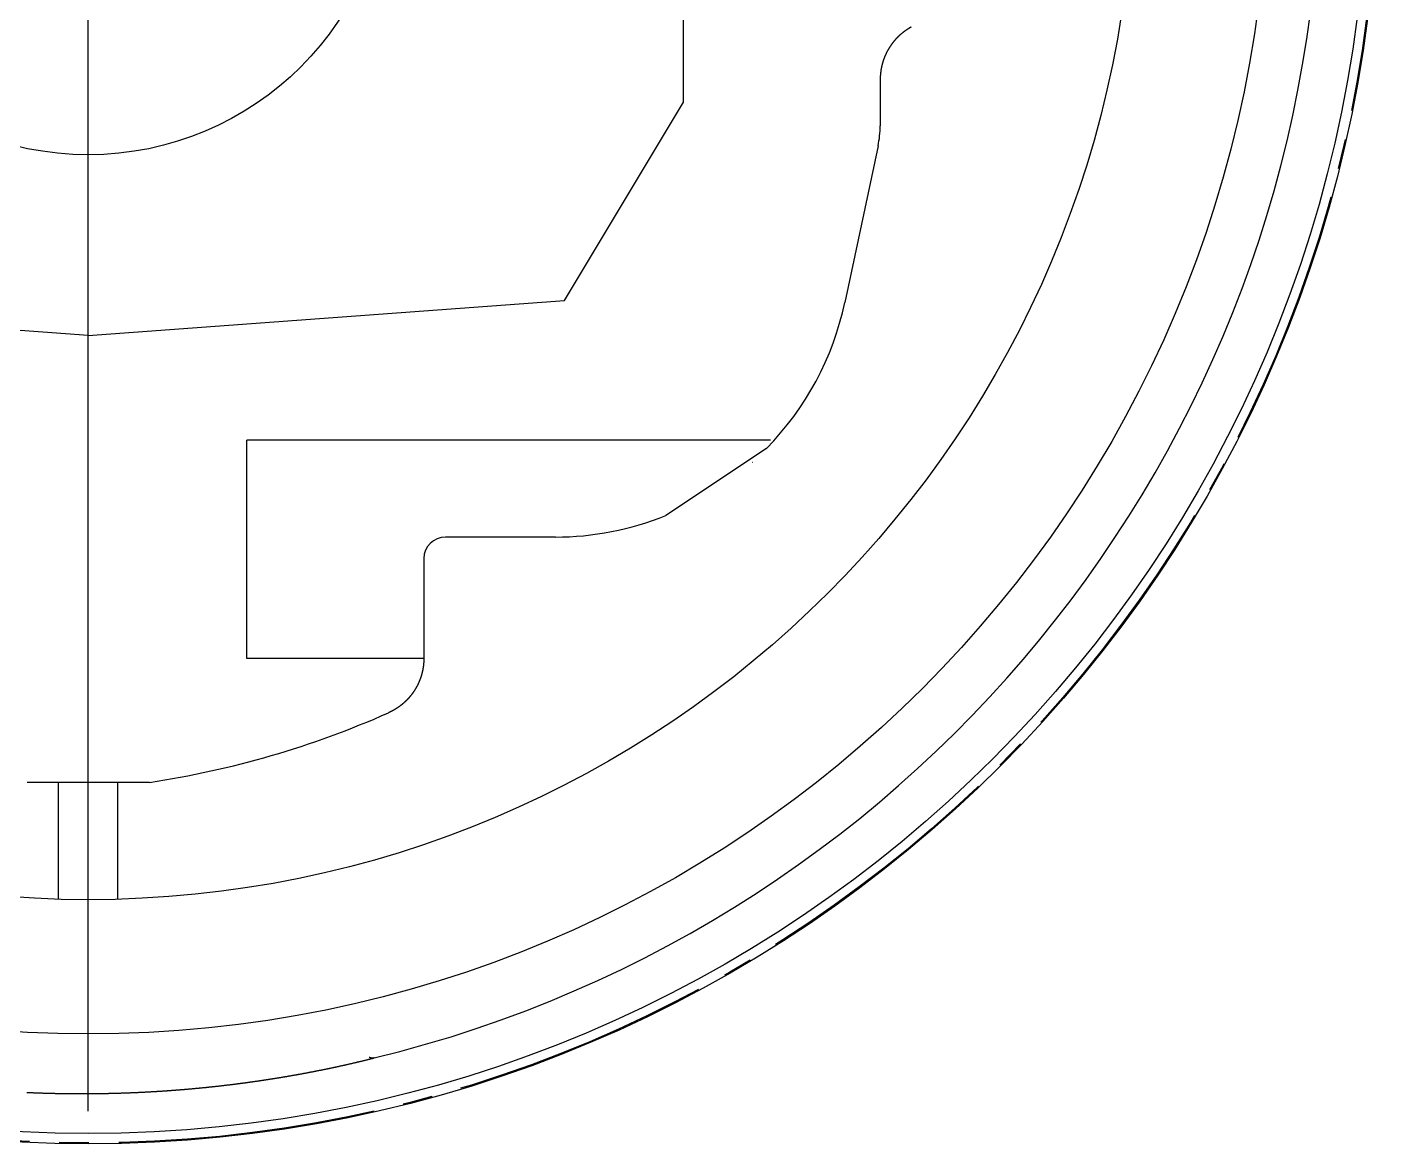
# Model space of a CAD drawing. Extents: x -24 to 358, y 41 to 259.
# Drawn here: x 81.8 to 149.9, y 129.4 to 185.7 of the extents above; entities that cross this region are included whole.
import ezdxf

# ---------------------------------------------------------------- set-up
doc = ezdxf.new("R2010")
doc.units = 0
doc.linetypes.add('CENTER', pattern=[17.5, 13, -1.5, 1.5, -1.5])
doc.layers.get('0').update_dxf_attribs({"linetype": 'CONTINUOUS'})
doc.layers.add('CENTER', color=1, linetype='CENTER')

msp = doc.modelspace()

# ---------------------------------------------------------------- linework, layer by layer
at = {"color": 7, "linetype": 'CONTINUOUS'}
for p, q in [((84.906, 170.193), (84.906, 218.693)), ((114.906, 181.943), (114.906, 206.943)), ((124.819, 183.096), (124.819, 180.759)), ((108.906, 171.943), (114.906, 181.943)), ((84.906, 131.093), (84.906, 179.443)), ((124.712, 179.737), (123.034, 171.843)), ((84.906, 170.193), (60.906, 171.943)), ((84.906, 170.193), (108.906, 171.943)), ((119.289, 164.919), (92.906, 164.919)), ((92.906, 153.914), (92.906, 164.914)), ((119.087, 164.494), (114.021, 161.111)), ((118.379, 163.787), (118.373, 163.781)), ((108.447, 160.03), (102.907, 160.03)), ((101.82, 158.943), (101.82, 153.914)), ((101.819, 153.914), (92.906, 153.914)), ((87.992, 147.666), (81.821, 147.666)), ((83.406, 141.777), (83.406, 147.666)), ((86.406, 141.777), (86.406, 147.666))]:
    msp.add_line(p, q, dxfattribs=at)
at = {"color": 7}
for points in [[(126.388, 185.732, 0), (126.38, 185.728, 0), (126.373, 185.724, 0), (126.366, 185.72, 0), (126.358, 185.716, 0), (126.351, 185.712, 0), (126.344, 185.708, 0), (126.336, 185.704, 0), (126.329, 185.699, 0), (126.322, 185.695, 0), (126.314, 185.691, 0), (126.307, 185.687, 0), (126.3, 185.683, 0), (126.293, 185.678, 0), (126.286, 185.674, 0), (126.278, 185.67, 0), (126.271, 185.665, 0), (126.264, 185.661, 0), (126.257, 185.657, 0), (126.25, 185.652, 0), (126.242, 185.648, 0), (126.235, 185.643, 0), (126.228, 185.639, 0), (126.221, 185.635, 0), (126.214, 185.63, 0), (126.207, 185.626, 0), (126.2, 185.621, 0), (126.193, 185.616, 0), (126.186, 185.612, 0), (126.179, 185.607, 0), (126.172, 185.603, 0), (126.164, 185.598, 0), (126.157, 185.593, 0), (126.15, 185.589, 0), (126.144, 185.584, 0), (126.137, 185.579, 0), (126.13, 185.575, 0), (126.123, 185.57, 0), (126.116, 185.565, 0), (126.109, 185.56, 0), (126.102, 185.556, 0), (126.095, 185.551, 0), (126.088, 185.546, 0), (126.081, 185.541, 0), (126.074, 185.536, 0), (126.068, 185.531, 0), (126.061, 185.526, 0), (126.054, 185.521, 0), (126.047, 185.516, 0), (126.04, 185.511, 0), (126.034, 185.506, 0), (126.027, 185.501, 0), (126.02, 185.496, 0), (126.013, 185.491, 0), (126.007, 185.486, 0), (126, 185.481, 0), (125.993, 185.476, 0), (125.987, 185.471, 0), (125.98, 185.466, 0), (125.973, 185.461, 0), (125.967, 185.456, 0), (125.96, 185.45, 0), (125.954, 185.445, 0), (125.947, 185.44, 0), (125.941, 185.435, 0), (125.934, 185.429, 0), (125.927, 185.424, 0), (125.921, 185.419, 0), (125.914, 185.413, 0), (125.908, 185.408, 0), (125.901, 185.403, 0), (125.895, 185.397, 0), (125.889, 185.392, 0), (125.882, 185.386, 0), (125.876, 185.381, 0), (125.869, 185.376, 0), (125.863, 185.37, 0), (125.857, 185.365, 0), (125.85, 185.359, 0), (125.844, 185.354, 0), (125.838, 185.348, 0), (125.831, 185.342, 0), (125.825, 185.337, 0), (125.819, 185.331, 0), (125.812, 185.326, 0), (125.806, 185.32, 0), (125.8, 185.314, 0), (125.794, 185.309, 0), (125.788, 185.303, 0), (125.781, 185.297, 0), (125.775, 185.292, 0), (125.769, 185.286, 0), (125.763, 185.28, 0), (125.757, 185.274, 0), (125.751, 185.269, 0), (125.745, 185.263, 0), (125.739, 185.257, 0), (125.733, 185.251, 0), (125.727, 185.245, 0), (125.721, 185.239, 0), (125.715, 185.233, 0), (125.709, 185.228, 0), (125.703, 185.222, 0), (125.697, 185.216, 0), (125.691, 185.21, 0), (125.685, 185.204, 0), (125.679, 185.198, 0), (125.673, 185.192, 0), (125.667, 185.186, 0), (125.661, 185.18, 0), (125.656, 185.174, 0), (125.65, 185.168, 0), (125.644, 185.162, 0), (125.638, 185.155, 0), (125.632, 185.149, 0), (125.627, 185.143, 0), (125.621, 185.137, 0), (125.615, 185.131, 0), (125.609, 185.125, 0), (125.604, 185.118, 0), (125.598, 185.112, 0), (125.593, 185.106, 0), (125.587, 185.1, 0), (125.581, 185.094, 0), (125.576, 185.087, 0), (125.57, 185.081, 0), (125.565, 185.075, 0), (125.559, 185.068, 0), (125.554, 185.062, 0), (125.548, 185.056, 0), (125.543, 185.049, 0), (125.537, 185.043, 0), (125.532, 185.036, 0), (125.526, 185.03, 0), (125.521, 185.024, 0), (125.515, 185.017, 0), (125.51, 185.011, 0), (125.505, 185.004, 0), (125.499, 184.998, 0), (125.494, 184.991, 0), (125.489, 184.985, 0), (125.483, 184.978, 0), (125.478, 184.972, 0), (125.473, 184.965, 0), (125.468, 184.958, 0), (125.462, 184.952, 0), (125.457, 184.945, 0), (125.452, 184.939, 0), (125.447, 184.932, 0), (125.442, 184.925, 0), (125.437, 184.919, 0), (125.432, 184.912, 0), (125.427, 184.905, 0), (125.421, 184.899, 0), (125.416, 184.892, 0), (125.411, 184.885, 0), (125.406, 184.878, 0), (125.401, 184.872, 0), (125.396, 184.865, 0), (125.392, 184.858, 0), (125.387, 184.851, 0), (125.382, 184.844, 0), (125.377, 184.837, 0), (125.372, 184.831, 0), (125.367, 184.824, 0), (125.362, 184.817, 0), (125.357, 184.81, 0), (125.353, 184.803, 0), (125.348, 184.796, 0), (125.343, 184.789, 0), (125.338, 184.782, 0), (125.334, 184.775, 0), (125.329, 184.768, 0), (125.324, 184.761, 0), (125.32, 184.754, 0), (125.315, 184.747, 0), (125.31, 184.74, 0), (125.306, 184.733, 0), (125.301, 184.726, 0), (125.297, 184.719, 0), (125.292, 184.712, 0), (125.288, 184.705, 0), (125.283, 184.698, 0), (125.279, 184.691, 0), (125.274, 184.684, 0), (125.27, 184.677, 0), (125.265, 184.669, 0), (125.261, 184.662, 0), (125.257, 184.655, 0), (125.252, 184.648, 0), (125.248, 184.641, 0), (125.244, 184.633, 0), (125.239, 184.626, 0), (125.235, 184.619, 0), (125.231, 184.612, 0), (125.226, 184.604, 0), (125.222, 184.597, 0), (125.218, 184.59, 0), (125.214, 184.583, 0), (125.21, 184.575, 0), (125.206, 184.568, 0), (125.201, 184.561, 0), (125.197, 184.553, 0), (125.193, 184.546, 0), (125.189, 184.539, 0), (125.185, 184.531, 0), (125.181, 184.524, 0), (125.177, 184.516, 0), (125.173, 184.509, 0), (125.169, 184.502, 0), (125.165, 184.494, 0), (125.161, 184.487, 0), (125.158, 184.479, 0), (125.154, 184.472, 0), (125.15, 184.464, 0), (125.146, 184.457, 0), (125.142, 184.449, 0), (125.138, 184.442, 0), (125.135, 184.434, 0), (125.131, 184.427, 0), (125.127, 184.419, 0), (125.124, 184.412, 0), (125.12, 184.404, 0), (125.116, 184.397, 0), (125.113, 184.389, 0), (125.109, 184.381, 0), (125.105, 184.374, 0), (125.102, 184.366, 0), (125.098, 184.359, 0), (125.095, 184.351, 0), (125.091, 184.343, 0), (125.088, 184.336, 0), (125.084, 184.328, 0), (125.081, 184.32, 0), (125.077, 184.313, 0), (125.074, 184.305, 0), (125.071, 184.297, 0), (125.067, 184.29, 0), (125.064, 184.282, 0), (125.061, 184.274, 0), (125.057, 184.266, 0), (125.054, 184.259, 0), (125.051, 184.251, 0), (125.048, 184.243, 0), (125.044, 184.235, 0), (125.041, 184.228, 0), (125.038, 184.22, 0), (125.035, 184.212, 0), (125.032, 184.204, 0), (125.029, 184.196, 0), (125.026, 184.189, 0), (125.023, 184.181, 0), (125.02, 184.173, 0), (125.017, 184.165, 0), (125.014, 184.157, 0), (125.011, 184.149, 0), (125.008, 184.141, 0), (125.005, 184.134, 0), (125.002, 184.126, 0), (124.999, 184.118, 0), (124.996, 184.11, 0), (124.993, 184.102, 0), (124.991, 184.094, 0), (124.988, 184.086, 0), (124.985, 184.078, 0), (124.982, 184.07, 0), (124.98, 184.062, 0), (124.977, 184.054, 0), (124.974, 184.046, 0), (124.972, 184.038, 0), (124.969, 184.03, 0), (124.966, 184.022, 0), (124.964, 184.014, 0), (124.961, 184.006, 0), (124.959, 183.998, 0), (124.956, 183.99, 0), (124.954, 183.982, 0), (124.951, 183.974, 0), (124.949, 183.966, 0), (124.946, 183.958, 0), (124.944, 183.95, 0), (124.941, 183.942, 0), (124.939, 183.934, 0), (124.937, 183.926, 0), (124.934, 183.918, 0), (124.932, 183.91, 0), (124.93, 183.902, 0), (124.928, 183.894, 0), (124.925, 183.885, 0), (124.923, 183.877, 0), (124.921, 183.869, 0), (124.919, 183.861, 0), (124.917, 183.853, 0), (124.915, 183.845, 0), (124.913, 183.837, 0), (124.91, 183.829, 0), (124.908, 183.82, 0), (124.906, 183.812, 0), (124.904, 183.804, 0), (124.902, 183.796, 0), (124.901, 183.788, 0), (124.899, 183.78, 0), (124.897, 183.771, 0), (124.895, 183.763, 0), (124.893, 183.755, 0), (124.891, 183.747, 0), (124.889, 183.739, 0), (124.888, 183.73, 0), (124.886, 183.722, 0), (124.884, 183.714, 0), (124.882, 183.706, 0), (124.881, 183.697, 0), (124.879, 183.689, 0), (124.877, 183.681, 0), (124.876, 183.673, 0), (124.874, 183.664, 0), (124.872, 183.656, 0), (124.871, 183.648, 0), (124.869, 183.64, 0), (124.868, 183.631, 0), (124.866, 183.623, 0), (124.865, 183.615, 0), (124.863, 183.607, 0), (124.862, 183.598, 0), (124.861, 183.59, 0), (124.859, 183.582, 0), (124.858, 183.573, 0), (124.857, 183.565, 0), (124.855, 183.557, 0), (124.854, 183.549, 0), (124.853, 183.54, 0), (124.852, 183.532, 0), (124.85, 183.524, 0), (124.849, 183.515, 0), (124.848, 183.507, 0), (124.847, 183.499, 0), (124.846, 183.49, 0), (124.845, 183.482, 0), (124.844, 183.474, 0), (124.843, 183.465, 0), (124.842, 183.457, 0), (124.841, 183.449, 0), (124.84, 183.44, 0), (124.839, 183.432, 0), (124.838, 183.424, 0), (124.837, 183.415, 0), (124.836, 183.407, 0), (124.835, 183.398, 0), (124.834, 183.39, 0), (124.833, 183.382, 0), (124.833, 183.373, 0), (124.832, 183.365, 0), (124.831, 183.357, 0), (124.83, 183.348, 0), (124.83, 183.34, 0), (124.829, 183.331, 0), (124.828, 183.323, 0), (124.828, 183.315, 0), (124.827, 183.306, 0), (124.827, 183.298, 0), (124.826, 183.29, 0), (124.825, 183.281, 0), (124.825, 183.273, 0), (124.824, 183.264, 0), (124.824, 183.256, 0), (124.824, 183.248, 0), (124.823, 183.239, 0), (124.823, 183.231, 0), (124.822, 183.222, 0), (124.822, 183.214, 0), (124.822, 183.206, 0), (124.821, 183.197, 0), (124.821, 183.189, 0), (124.821, 183.18, 0), (124.821, 183.172, 0), (124.821, 183.164, 0), (124.82, 183.155, 0), (124.82, 183.147, 0), (124.82, 183.138, 0), (124.82, 183.13, 0), (124.82, 183.122, 0), (124.82, 183.113, 0), (124.82, 183.105, 0), (124.82, 183.096, 0)], [(101.82, 153.914, 0), (101.82, 153.905, 0), (101.82, 153.896, 0), (101.82, 153.887, 0), (101.82, 153.878, 0), (101.819, 153.869, 0), (101.819, 153.86, 0), (101.819, 153.851, 0), (101.819, 153.842, 0), (101.819, 153.833, 0), (101.818, 153.824, 0), (101.818, 153.815, 0), (101.818, 153.806, 0), (101.817, 153.797, 0), (101.817, 153.788, 0), (101.817, 153.778, 0), (101.816, 153.769, 0), (101.816, 153.76, 0), (101.815, 153.751, 0), (101.815, 153.742, 0), (101.814, 153.733, 0), (101.814, 153.724, 0), (101.813, 153.715, 0), (101.813, 153.706, 0), (101.812, 153.697, 0), (101.811, 153.688, 0), (101.811, 153.679, 0), (101.81, 153.67, 0), (101.809, 153.661, 0), (101.808, 153.652, 0), (101.808, 153.643, 0), (101.807, 153.634, 0), (101.806, 153.625, 0), (101.805, 153.616, 0), (101.804, 153.607, 0), (101.803, 153.598, 0), (101.802, 153.589, 0), (101.801, 153.58, 0), (101.8, 153.571, 0), (101.799, 153.562, 0), (101.798, 153.553, 0), (101.797, 153.544, 0), (101.796, 153.535, 0), (101.795, 153.526, 0), (101.793, 153.517, 0), (101.792, 153.508, 0), (101.791, 153.499, 0), (101.79, 153.49, 0), (101.788, 153.481, 0), (101.787, 153.473, 0), (101.786, 153.464, 0), (101.784, 153.455, 0), (101.783, 153.446, 0), (101.782, 153.437, 0), (101.78, 153.428, 0), (101.779, 153.419, 0), (101.777, 153.41, 0), (101.776, 153.401, 0), (101.774, 153.392, 0), (101.772, 153.383, 0), (101.771, 153.374, 0), (101.769, 153.366, 0), (101.768, 153.357, 0), (101.766, 153.348, 0), (101.764, 153.339, 0), (101.762, 153.33, 0), (101.761, 153.321, 0), (101.759, 153.312, 0), (101.757, 153.303, 0), (101.755, 153.295, 0), (101.753, 153.286, 0), (101.751, 153.277, 0), (101.749, 153.268, 0), (101.747, 153.259, 0), (101.745, 153.25, 0), (101.743, 153.242, 0), (101.741, 153.233, 0), (101.739, 153.224, 0), (101.737, 153.215, 0), (101.735, 153.206, 0), (101.733, 153.198, 0), (101.731, 153.189, 0), (101.729, 153.18, 0), (101.726, 153.171, 0), (101.724, 153.163, 0), (101.722, 153.154, 0), (101.72, 153.145, 0), (101.717, 153.136, 0), (101.715, 153.128, 0), (101.712, 153.119, 0), (101.71, 153.11, 0), (101.708, 153.101, 0), (101.705, 153.093, 0), (101.703, 153.084, 0), (101.7, 153.075, 0), (101.698, 153.067, 0), (101.695, 153.058, 0), (101.692, 153.049, 0), (101.69, 153.041, 0), (101.687, 153.032, 0), (101.684, 153.023, 0), (101.682, 153.015, 0), (101.679, 153.006, 0), (101.676, 152.998, 0), (101.674, 152.989, 0), (101.671, 152.98, 0), (101.668, 152.972, 0), (101.665, 152.963, 0), (101.662, 152.955, 0), (101.659, 152.946, 0), (101.656, 152.937, 0), (101.653, 152.929, 0), (101.65, 152.92, 0), (101.647, 152.912, 0), (101.644, 152.903, 0), (101.641, 152.895, 0), (101.638, 152.886, 0), (101.635, 152.878, 0), (101.632, 152.869, 0), (101.629, 152.861, 0), (101.626, 152.852, 0), (101.622, 152.844, 0), (101.619, 152.836, 0), (101.616, 152.827, 0), (101.613, 152.819, 0), (101.609, 152.81, 0), (101.606, 152.802, 0), (101.603, 152.793, 0), (101.599, 152.785, 0), (101.596, 152.777, 0), (101.592, 152.768, 0), (101.589, 152.76, 0), (101.585, 152.752, 0), (101.582, 152.743, 0), (101.578, 152.735, 0), (101.575, 152.727, 0), (101.571, 152.718, 0), (101.568, 152.71, 0), (101.564, 152.702, 0), (101.56, 152.694, 0), (101.557, 152.685, 0), (101.553, 152.677, 0), (101.549, 152.669, 0), (101.545, 152.661, 0), (101.542, 152.652, 0), (101.538, 152.644, 0), (101.534, 152.636, 0), (101.53, 152.628, 0), (101.526, 152.62, 0), (101.522, 152.612, 0), (101.518, 152.603, 0), (101.514, 152.595, 0), (101.51, 152.587, 0), (101.506, 152.579, 0), (101.502, 152.571, 0), (101.498, 152.563, 0), (101.494, 152.555, 0), (101.49, 152.547, 0), (101.486, 152.539, 0), (101.482, 152.531, 0), (101.478, 152.523, 0), (101.473, 152.515, 0), (101.469, 152.507, 0), (101.465, 152.499, 0), (101.461, 152.491, 0), (101.456, 152.483, 0), (101.452, 152.475, 0), (101.448, 152.467, 0), (101.443, 152.459, 0), (101.439, 152.451, 0), (101.434, 152.443, 0), (101.43, 152.435, 0), (101.425, 152.427, 0), (101.421, 152.42, 0), (101.416, 152.412, 0), (101.412, 152.404, 0), (101.407, 152.396, 0), (101.403, 152.388, 0), (101.398, 152.381, 0), (101.394, 152.373, 0), (101.389, 152.365, 0), (101.384, 152.357, 0), (101.379, 152.35, 0), (101.375, 152.342, 0), (101.37, 152.334, 0), (101.365, 152.327, 0), (101.36, 152.319, 0), (101.356, 152.311, 0), (101.351, 152.304, 0), (101.346, 152.296, 0), (101.341, 152.288, 0), (101.336, 152.281, 0), (101.331, 152.273, 0), (101.326, 152.266, 0), (101.321, 152.258, 0), (101.316, 152.251, 0), (101.311, 152.243, 0), (101.306, 152.235, 0), (101.301, 152.228, 0), (101.296, 152.221, 0), (101.291, 152.213, 0), (101.286, 152.206, 0), (101.281, 152.198, 0), (101.275, 152.191, 0), (101.27, 152.183, 0), (101.265, 152.176, 0), (101.26, 152.169, 0), (101.254, 152.161, 0), (101.249, 152.154, 0), (101.244, 152.147, 0), (101.238, 152.139, 0), (101.233, 152.132, 0), (101.228, 152.125, 0), (101.222, 152.118, 0), (101.217, 152.11, 0), (101.211, 152.103, 0), (101.206, 152.096, 0), (101.2, 152.089, 0), (101.195, 152.082, 0), (101.189, 152.074, 0), (101.184, 152.067, 0), (101.178, 152.06, 0), (101.173, 152.053, 0), (101.167, 152.046, 0), (101.161, 152.039, 0), (101.156, 152.032, 0), (101.15, 152.025, 0), (101.144, 152.018, 0), (101.139, 152.011, 0), (101.133, 152.004, 0), (101.127, 151.997, 0), (101.121, 151.99, 0), (101.116, 151.983, 0), (101.11, 151.976, 0), (101.104, 151.969, 0), (101.098, 151.962, 0), (101.092, 151.955, 0), (101.086, 151.949, 0), (101.08, 151.942, 0), (101.074, 151.935, 0), (101.068, 151.928, 0), (101.062, 151.921, 0), (101.056, 151.915, 0), (101.05, 151.908, 0), (101.044, 151.901, 0), (101.038, 151.895, 0), (101.032, 151.888, 0), (101.026, 151.881, 0), (101.02, 151.875, 0), (101.014, 151.868, 0), (101.007, 151.861, 0), (101.001, 151.855, 0), (100.995, 151.848, 0), (100.989, 151.842, 0), (100.983, 151.835, 0), (100.976, 151.829, 0), (100.97, 151.822, 0), (100.964, 151.816, 0), (100.957, 151.809, 0), (100.951, 151.803, 0), (100.945, 151.796, 0), (100.938, 151.79, 0), (100.932, 151.784, 0), (100.925, 151.777, 0), (100.919, 151.771, 0), (100.912, 151.765, 0), (100.906, 151.758, 0), (100.899, 151.752, 0), (100.893, 151.746, 0), (100.886, 151.74, 0), (100.88, 151.733, 0), (100.873, 151.727, 0), (100.867, 151.721, 0), (100.86, 151.715, 0), (100.853, 151.709, 0), (100.847, 151.703, 0), (100.84, 151.696, 0), (100.833, 151.69, 0), (100.827, 151.684, 0), (100.82, 151.678, 0), (100.813, 151.672, 0), (100.806, 151.666, 0), (100.8, 151.66, 0), (100.793, 151.654, 0), (100.786, 151.648, 0), (100.779, 151.642, 0), (100.772, 151.637, 0), (100.765, 151.631, 0), (100.758, 151.625, 0), (100.752, 151.619, 0), (100.745, 151.613, 0), (100.738, 151.607, 0), (100.731, 151.602, 0), (100.724, 151.596, 0), (100.717, 151.59, 0), (100.71, 151.584, 0), (100.703, 151.579, 0), (100.696, 151.573, 0), (100.689, 151.567, 0), (100.681, 151.562, 0), (100.674, 151.556, 0), (100.667, 151.551, 0), (100.66, 151.545, 0), (100.653, 151.54, 0), (100.646, 151.534, 0), (100.639, 151.529, 0), (100.631, 151.523, 0), (100.624, 151.518, 0), (100.617, 151.512, 0), (100.61, 151.507, 0), (100.602, 151.501, 0), (100.595, 151.496, 0), (100.588, 151.491, 0), (100.581, 151.485, 0), (100.573, 151.48, 0), (100.566, 151.475, 0), (100.559, 151.47, 0), (100.551, 151.464, 0), (100.544, 151.459, 0), (100.536, 151.454, 0), (100.529, 151.449, 0), (100.522, 151.444, 0), (100.514, 151.439, 0), (100.507, 151.433, 0), (100.499, 151.428, 0), (100.492, 151.423, 0), (100.484, 151.418, 0), (100.477, 151.413, 0), (100.469, 151.408, 0), (100.461, 151.403, 0), (100.454, 151.398, 0), (100.446, 151.393, 0), (100.439, 151.389, 0), (100.431, 151.384, 0), (100.423, 151.379, 0), (100.416, 151.374, 0), (100.408, 151.369, 0), (100.4, 151.364, 0), (100.393, 151.36, 0), (100.385, 151.355, 0), (100.377, 151.35, 0), (100.37, 151.346, 0), (100.362, 151.341, 0), (100.354, 151.336, 0), (100.346, 151.332, 0), (100.338, 151.327, 0), (100.331, 151.323, 0), (100.323, 151.318, 0), (100.315, 151.313, 0), (100.307, 151.309, 0), (100.299, 151.305, 0), (100.291, 151.3, 0), (100.284, 151.296, 0), (100.276, 151.291, 0), (100.268, 151.287, 0), (100.26, 151.282, 0), (100.252, 151.278, 0), (100.244, 151.274, 0), (100.236, 151.27, 0), (100.228, 151.265, 0), (100.22, 151.261, 0), (100.212, 151.257, 0), (100.204, 151.253, 0), (100.196, 151.249, 0), (100.188, 151.244, 0), (100.18, 151.24, 0), (100.172, 151.236, 0), (100.164, 151.232, 0), (100.156, 151.228, 0), (100.147, 151.224, 0), (100.139, 151.22, 0), (100.131, 151.216, 0), (100.123, 151.212, 0), (100.115, 151.208, 0), (100.107, 151.204, 0), (100.099, 151.201, 0), (100.09, 151.197, 0), (100.082, 151.193, 0), (100.074, 151.189, 0), (100.066, 151.185, 0), (100.058, 151.182, 0), (100.049, 151.178, 0), (100.041, 151.174, 0), (100.033, 151.171, 0)], [(84.583, 131.981, 0), (84.61, 131.981, 0), (84.638, 131.981, 0), (84.665, 131.981, 0), (84.692, 131.981, 0), (84.72, 131.981, 0), (84.747, 131.981, 0), (84.774, 131.981, 0), (84.802, 131.981, 0), (84.829, 131.981, 0), (84.857, 131.981, 0), (84.884, 131.981, 0), (84.911, 131.981, 0), (84.939, 131.982, 0), (84.966, 131.982, 0), (84.994, 131.982, 0), (85.021, 131.982, 0), (85.048, 131.982, 0), (85.076, 131.982, 0), (85.103, 131.983, 0), (85.13, 131.983, 0), (85.158, 131.983, 0), (85.185, 131.983, 0), (85.213, 131.984, 0), (85.24, 131.984, 0), (85.267, 131.984, 0), (85.295, 131.985, 0), (85.322, 131.985, 0), (85.35, 131.985, 0), (85.377, 131.986, 0), (85.404, 131.986, 0), (85.432, 131.986, 0), (85.459, 131.987, 0), (85.487, 131.987, 0), (85.514, 131.988, 0), (85.541, 131.988, 0), (85.569, 131.988, 0), (85.596, 131.989, 0), (85.624, 131.989, 0), (85.651, 131.99, 0), (85.678, 131.99, 0), (85.706, 131.991, 0), (85.733, 131.991, 0), (85.76, 131.992, 0), (85.788, 131.992, 0), (85.815, 131.993, 0), (85.843, 131.993, 0), (85.87, 131.994, 0), (85.897, 131.994, 0), (85.925, 131.995, 0), (85.952, 131.996, 0), (85.98, 131.996, 0), (86.007, 131.997, 0), (86.034, 131.998, 0), (86.062, 131.998, 0), (86.089, 131.999, 0), (86.116, 132, 0), (86.144, 132, 0), (86.171, 132.001, 0), (86.199, 132.002, 0), (86.226, 132.002, 0), (86.253, 132.003, 0), (86.281, 132.004, 0), (86.308, 132.005, 0), (86.335, 132.005, 0), (86.363, 132.006, 0), (86.39, 132.007, 0), (86.418, 132.008, 0), (86.445, 132.009, 0), (86.472, 132.009, 0), (86.5, 132.01, 0), (86.527, 132.011, 0), (86.555, 132.012, 0), (86.582, 132.013, 0), (86.609, 132.014, 0), (86.637, 132.015, 0), (86.664, 132.016, 0), (86.691, 132.016, 0), (86.719, 132.017, 0), (86.746, 132.018, 0), (86.773, 132.019, 0), (86.801, 132.02, 0), (86.828, 132.021, 0), (86.856, 132.022, 0), (86.883, 132.023, 0), (86.91, 132.024, 0), (86.938, 132.025, 0), (86.965, 132.026, 0), (86.993, 132.027, 0), (87.02, 132.028, 0), (87.047, 132.03, 0), (87.075, 132.031, 0), (87.102, 132.032, 0), (87.129, 132.033, 0), (87.157, 132.034, 0), (87.184, 132.035, 0), (87.211, 132.036, 0), (87.239, 132.038, 0), (87.266, 132.039, 0), (87.293, 132.04, 0), (87.321, 132.041, 0), (87.348, 132.042, 0), (87.376, 132.044, 0), (87.403, 132.045, 0), (87.43, 132.046, 0), (87.458, 132.047, 0), (87.485, 132.049, 0), (87.512, 132.05, 0), (87.54, 132.051, 0), (87.567, 132.052, 0), (87.594, 132.054, 0), (87.622, 132.055, 0), (87.649, 132.056, 0), (87.677, 132.058, 0), (87.704, 132.059, 0), (87.731, 132.061, 0), (87.759, 132.062, 0), (87.786, 132.063, 0), (87.813, 132.065, 0), (87.841, 132.066, 0), (87.868, 132.068, 0), (87.895, 132.069, 0), (87.923, 132.071, 0), (87.95, 132.072, 0), (87.977, 132.074, 0), (88.005, 132.075, 0), (88.032, 132.077, 0), (88.06, 132.078, 0), (88.087, 132.08, 0), (88.114, 132.081, 0), (88.141, 132.083, 0), (88.169, 132.084, 0), (88.196, 132.086, 0), (88.224, 132.088, 0), (88.251, 132.089, 0), (88.278, 132.091, 0), (88.306, 132.093, 0), (88.333, 132.094, 0), (88.36, 132.096, 0), (88.388, 132.098, 0), (88.415, 132.099, 0), (88.442, 132.101, 0), (88.47, 132.103, 0), (88.497, 132.104, 0), (88.524, 132.106, 0), (88.552, 132.108, 0), (88.579, 132.11, 0), (88.606, 132.111, 0), (88.634, 132.113, 0), (88.661, 132.115, 0), (88.688, 132.117, 0), (88.716, 132.119, 0), (88.743, 132.12, 0), (88.77, 132.122, 0), (88.798, 132.124, 0), (88.825, 132.126, 0), (88.852, 132.128, 0), (88.88, 132.13, 0), (88.907, 132.132, 0), (88.934, 132.134, 0), (88.962, 132.136, 0), (88.989, 132.138, 0), (89.016, 132.139, 0), (89.043, 132.141, 0), (89.071, 132.143, 0), (89.098, 132.145, 0), (89.125, 132.147, 0), (89.153, 132.149, 0), (89.18, 132.151, 0), (89.207, 132.154, 0), (89.235, 132.156, 0), (89.262, 132.158, 0), (89.289, 132.16, 0), (89.317, 132.162, 0), (89.344, 132.164, 0), (89.371, 132.166, 0), (89.399, 132.168, 0), (89.426, 132.17, 0), (89.453, 132.172, 0), (89.481, 132.175, 0), (89.508, 132.177, 0), (89.535, 132.179, 0), (89.562, 132.181, 0), (89.59, 132.183, 0), (89.617, 132.186, 0), (89.644, 132.188, 0), (89.672, 132.19, 0), (89.699, 132.192, 0), (89.726, 132.195, 0), (89.754, 132.197, 0), (89.781, 132.199, 0), (89.808, 132.202, 0), (89.835, 132.204, 0), (89.863, 132.206, 0), (89.89, 132.208, 0), (89.917, 132.211, 0), (89.945, 132.213, 0), (89.972, 132.216, 0), (89.999, 132.218, 0), (90.026, 132.22, 0), (90.054, 132.223, 0), (90.081, 132.225, 0), (90.108, 132.228, 0), (90.135, 132.23, 0), (90.163, 132.233, 0), (90.19, 132.235, 0), (90.217, 132.238, 0), (90.245, 132.24, 0), (90.272, 132.243, 0), (90.299, 132.245, 0), (90.326, 132.248, 0), (90.354, 132.25, 0), (90.381, 132.253, 0), (90.408, 132.255, 0), (90.436, 132.258, 0), (90.463, 132.261, 0), (90.49, 132.263, 0), (90.517, 132.266, 0), (90.545, 132.268, 0), (90.572, 132.271, 0), (90.599, 132.274, 0), (90.626, 132.276, 0), (90.654, 132.279, 0), (90.681, 132.282, 0), (90.708, 132.284, 0), (90.735, 132.287, 0), (90.763, 132.29, 0), (90.79, 132.293, 0), (90.817, 132.295, 0), (90.844, 132.298, 0), (90.872, 132.301, 0), (90.899, 132.304, 0), (90.926, 132.307, 0), (90.953, 132.309, 0), (90.981, 132.312, 0), (91.008, 132.315, 0), (91.035, 132.318, 0), (91.062, 132.321, 0), (91.09, 132.324, 0), (91.117, 132.327, 0), (91.144, 132.329, 0), (91.171, 132.332, 0), (91.198, 132.335, 0), (91.226, 132.338, 0), (91.253, 132.341, 0), (91.28, 132.344, 0), (91.307, 132.347, 0), (91.335, 132.35, 0), (91.362, 132.353, 0), (91.389, 132.356, 0), (91.416, 132.359, 0), (91.444, 132.362, 0), (91.471, 132.365, 0), (91.498, 132.368, 0), (91.525, 132.371, 0), (91.552, 132.374, 0), (91.58, 132.378, 0), (91.607, 132.381, 0), (91.634, 132.384, 0), (91.661, 132.387, 0), (91.689, 132.39, 0), (91.716, 132.393, 0), (91.743, 132.396, 0), (91.77, 132.4, 0), (91.797, 132.403, 0), (91.825, 132.406, 0), (91.852, 132.409, 0), (91.879, 132.412, 0), (91.906, 132.416, 0), (91.933, 132.419, 0), (91.96, 132.422, 0), (91.988, 132.425, 0), (92.015, 132.429, 0), (92.042, 132.432, 0), (92.069, 132.435, 0), (92.096, 132.439, 0), (92.124, 132.442, 0), (92.151, 132.445, 0), (92.178, 132.449, 0), (92.205, 132.452, 0), (92.232, 132.456, 0), (92.26, 132.459, 0), (92.287, 132.462, 0), (92.314, 132.466, 0), (92.341, 132.469, 0), (92.368, 132.473, 0), (92.395, 132.476, 0), (92.423, 132.48, 0), (92.45, 132.483, 0), (92.477, 132.487, 0), (92.504, 132.49, 0), (92.531, 132.494, 0), (92.558, 132.497, 0), (92.585, 132.501, 0), (92.613, 132.504, 0), (92.64, 132.508, 0), (92.667, 132.511, 0), (92.694, 132.515, 0), (92.721, 132.519, 0), (92.749, 132.522, 0), (92.776, 132.526, 0), (92.803, 132.53, 0), (92.83, 132.533, 0), (92.857, 132.537, 0), (92.884, 132.541, 0), (92.911, 132.544, 0), (92.939, 132.548, 0), (92.966, 132.552, 0), (92.993, 132.555, 0), (93.02, 132.559, 0), (93.047, 132.563, 0), (93.074, 132.567, 0), (93.101, 132.57, 0), (93.128, 132.574, 0), (93.155, 132.578, 0), (93.183, 132.582, 0), (93.21, 132.586, 0), (93.237, 132.589, 0), (93.264, 132.593, 0), (93.291, 132.597, 0), (93.318, 132.601, 0), (93.345, 132.605, 0), (93.372, 132.609, 0), (93.4, 132.613, 0), (93.427, 132.617, 0), (93.454, 132.621, 0), (93.481, 132.625, 0), (93.508, 132.629, 0), (93.535, 132.633, 0), (93.562, 132.637, 0), (93.589, 132.641, 0), (93.616, 132.645, 0), (93.643, 132.649, 0), (93.671, 132.653, 0), (93.698, 132.657, 0), (93.725, 132.661, 0), (93.752, 132.665, 0), (93.779, 132.669, 0), (93.806, 132.673, 0), (93.833, 132.677, 0), (93.86, 132.681, 0), (93.887, 132.685, 0), (93.914, 132.689, 0), (93.941, 132.694, 0), (93.968, 132.698, 0), (93.996, 132.702, 0), (94.023, 132.706, 0), (94.05, 132.71, 0), (94.077, 132.715, 0), (94.104, 132.719, 0), (94.131, 132.723, 0), (94.158, 132.727, 0), (94.185, 132.732, 0), (94.212, 132.736, 0), (94.239, 132.74, 0), (94.266, 132.744, 0), (94.293, 132.749, 0), (94.32, 132.753, 0), (94.347, 132.757, 0), (94.374, 132.762, 0), (94.401, 132.766, 0), (94.428, 132.771, 0), (94.455, 132.775, 0), (94.482, 132.779, 0), (94.509, 132.784, 0), (94.537, 132.788, 0), (94.564, 132.793, 0), (94.591, 132.797, 0), (94.618, 132.802, 0), (94.645, 132.806, 0), (94.672, 132.81, 0), (94.699, 132.815, 0), (94.726, 132.819, 0), (94.753, 132.824, 0), (94.78, 132.829, 0), (94.807, 132.833, 0), (94.834, 132.838, 0), (94.861, 132.842, 0), (94.888, 132.847, 0), (94.915, 132.851, 0), (94.942, 132.856, 0), (94.969, 132.861, 0), (94.996, 132.865, 0), (95.023, 132.87, 0), (95.05, 132.875, 0), (95.077, 132.879, 0), (95.104, 132.884, 0), (95.131, 132.889, 0), (95.158, 132.893, 0), (95.185, 132.898, 0), (95.212, 132.903, 0), (95.239, 132.908, 0), (95.266, 132.912, 0), (95.293, 132.917, 0), (95.319, 132.922, 0), (95.346, 132.927, 0), (95.373, 132.931, 0), (95.4, 132.936, 0), (95.427, 132.941, 0), (95.454, 132.946, 0), (95.481, 132.951, 0), (95.508, 132.956, 0), (95.535, 132.961, 0), (95.562, 132.965, 0), (95.589, 132.97, 0), (95.616, 132.975, 0), (95.643, 132.98, 0), (95.67, 132.985, 0), (95.697, 132.99, 0), (95.724, 132.995, 0), (95.751, 133, 0), (95.778, 133.005, 0), (95.805, 133.01, 0), (95.831, 133.015, 0), (95.858, 133.02, 0), (95.885, 133.025, 0), (95.912, 133.03, 0), (95.939, 133.035, 0), (95.966, 133.04, 0), (95.993, 133.045, 0), (96.02, 133.051, 0), (96.047, 133.056, 0), (96.074, 133.061, 0), (96.101, 133.066, 0), (96.127, 133.071, 0), (96.154, 133.076, 0), (96.181, 133.081, 0), (96.208, 133.087, 0), (96.235, 133.092, 0), (96.262, 133.097, 0), (96.289, 133.102, 0), (96.316, 133.108, 0), (96.343, 133.113, 0), (96.37, 133.118, 0), (96.396, 133.123, 0), (96.423, 133.129, 0), (96.45, 133.134, 0), (96.477, 133.139, 0), (96.504, 133.145, 0), (96.531, 133.15, 0), (96.558, 133.155, 0), (96.584, 133.161, 0), (96.611, 133.166, 0), (96.638, 133.171, 0), (96.665, 133.177, 0), (96.692, 133.182, 0), (96.719, 133.188, 0), (96.746, 133.193, 0), (96.772, 133.199, 0), (96.799, 133.204, 0), (96.826, 133.21, 0), (96.853, 133.215, 0), (96.88, 133.221, 0), (96.906, 133.226, 0), (96.933, 133.232, 0), (96.96, 133.237, 0), (96.987, 133.243, 0), (97.014, 133.248, 0), (97.041, 133.254, 0), (97.067, 133.259, 0), (97.094, 133.265, 0), (97.121, 133.271, 0), (97.148, 133.276, 0), (97.175, 133.282, 0), (97.201, 133.288, 0), (97.228, 133.293, 0), (97.255, 133.299, 0), (97.282, 133.305, 0), (97.309, 133.31, 0), (97.335, 133.316, 0), (97.362, 133.322, 0), (97.389, 133.328, 0), (97.416, 133.333, 0), (97.442, 133.339, 0), (97.469, 133.345, 0), (97.496, 133.351, 0), (97.523, 133.356, 0), (97.55, 133.362, 0), (97.576, 133.368, 0), (97.603, 133.374, 0), (97.63, 133.38, 0), (97.657, 133.386, 0), (97.683, 133.392, 0), (97.71, 133.398, 0), (97.737, 133.403, 0), (97.764, 133.409, 0), (97.79, 133.415, 0), (97.817, 133.421, 0), (97.844, 133.427, 0), (97.871, 133.433, 0), (97.897, 133.439, 0), (97.924, 133.445, 0), (97.951, 133.451, 0), (97.977, 133.457, 0), (98.004, 133.463, 0), (98.031, 133.469, 0), (98.058, 133.475, 0), (98.084, 133.482, 0), (98.111, 133.488, 0), (98.138, 133.494, 0), (98.164, 133.5, 0), (98.191, 133.506, 0), (98.218, 133.512, 0), (98.244, 133.518, 0), (98.271, 133.525, 0), (98.298, 133.531, 0), (98.324, 133.537, 0), (98.351, 133.543, 0), (98.378, 133.549, 0), (98.404, 133.556, 0), (98.431, 133.562, 0), (98.458, 133.568, 0), (98.484, 133.575, 0), (98.511, 133.581, 0), (98.538, 133.587, 0), (98.564, 133.594, 0), (98.591, 133.6, 0), (98.618, 133.606, 0), (98.644, 133.613, 0), (98.671, 133.619, 0), (98.698, 133.625, 0), (98.724, 133.632, 0), (98.751, 133.638, 0), (98.777, 133.645, 0), (98.804, 133.651, 0), (98.831, 133.658, 0), (98.857, 133.664, 0), (98.884, 133.671, 0), (98.91, 133.677, 0), (98.937, 133.684, 0), (98.964, 133.69, 0), (98.99, 133.697, 0), (99.017, 133.703, 0), (99.043, 133.71, 0), (99.07, 133.717, 0), (99.097, 133.723, 0), (99.123, 133.73, 0), (99.15, 133.737, 0), (99.176, 133.743, 0), (99.203, 133.75, 0), (99.229, 133.757, 0), (99.256, 133.764, 0), (99.282, 133.77, 0), (99.309, 133.777, 0)], [(99.309, 133.777, 0), (99.308, 133.777, 0), (99.306, 133.776, 0), (99.305, 133.776, 0), (99.304, 133.776, 0), (99.302, 133.776, 0), (99.301, 133.775, 0), (99.3, 133.775, 0), (99.299, 133.775, 0), (99.298, 133.775, 0), (99.296, 133.775, 0), (99.295, 133.774, 0), (99.294, 133.774, 0), (99.293, 133.774, 0), (99.291, 133.774, 0), (99.29, 133.774, 0), (99.289, 133.773, 0), (99.288, 133.773, 0), (99.286, 133.773, 0), (99.285, 133.773, 0), (99.284, 133.773, 0), (99.283, 133.772, 0), (99.281, 133.772, 0), (99.28, 133.772, 0), (99.279, 133.772, 0), (99.278, 133.772, 0), (99.276, 133.772, 0), (99.275, 133.771, 0), (99.274, 133.771, 0), (99.273, 133.771, 0), (99.271, 133.771, 0), (99.27, 133.771, 0), (99.269, 133.771, 0), (99.267, 133.771, 0), (99.266, 133.771, 0), (99.265, 133.77, 0), (99.264, 133.77, 0), (99.263, 133.77, 0), (99.261, 133.77, 0), (99.26, 133.77, 0), (99.259, 133.77, 0), (99.257, 133.77, 0), (99.256, 133.77, 0), (99.255, 133.77, 0), (99.254, 133.77, 0), (99.252, 133.77, 0), (99.251, 133.77, 0), (99.25, 133.77, 0), (99.249, 133.769, 0), (99.247, 133.769, 0), (99.246, 133.769, 0), (99.245, 133.769, 0), (99.244, 133.769, 0), (99.242, 133.769, 0), (99.241, 133.769, 0), (99.24, 133.769, 0), (99.239, 133.769, 0), (99.237, 133.769, 0), (99.236, 133.769, 0), (99.235, 133.769, 0), (99.233, 133.769, 0), (99.232, 133.769, 0), (99.231, 133.769, 0), (99.23, 133.769, 0), (99.228, 133.769, 0), (99.227, 133.769, 0), (99.226, 133.769, 0), (99.225, 133.769, 0), (99.223, 133.769, 0), (99.222, 133.77, 0), (99.221, 133.77, 0), (99.22, 133.77, 0), (99.218, 133.77, 0), (99.217, 133.77, 0), (99.216, 133.77, 0), (99.215, 133.77, 0), (99.213, 133.77, 0), (99.212, 133.77, 0), (99.211, 133.77, 0), (99.21, 133.77, 0), (99.208, 133.77, 0), (99.207, 133.77, 0), (99.206, 133.77, 0), (99.204, 133.771, 0), (99.203, 133.771, 0), (99.202, 133.771, 0), (99.201, 133.771, 0), (99.199, 133.771, 0), (99.198, 133.771, 0), (99.197, 133.771, 0), (99.196, 133.771, 0), (99.194, 133.772, 0), (99.193, 133.772, 0), (99.192, 133.772, 0), (99.191, 133.772, 0), (99.189, 133.772, 0), (99.188, 133.772, 0), (99.187, 133.773, 0), (99.186, 133.773, 0), (99.184, 133.773, 0), (99.183, 133.773, 0), (99.182, 133.773, 0), (99.181, 133.773, 0), (99.179, 133.774, 0), (99.178, 133.774, 0), (99.177, 133.774, 0), (99.176, 133.774, 0), (99.174, 133.774, 0), (99.173, 133.775, 0), (99.172, 133.775, 0), (99.171, 133.775, 0), (99.169, 133.775, 0), (99.168, 133.775, 0), (99.167, 133.776, 0), (99.166, 133.776, 0), (99.164, 133.776, 0), (99.163, 133.776, 0), (99.162, 133.777, 0), (99.161, 133.777, 0), (99.159, 133.777, 0), (99.158, 133.777, 0), (99.157, 133.778, 0), (99.156, 133.778, 0), (99.154, 133.778, 0), (99.153, 133.778, 0), (99.152, 133.779, 0), (99.151, 133.779, 0), (99.15, 133.779, 0), (99.148, 133.78, 0), (99.147, 133.78, 0), (99.146, 133.78, 0), (99.145, 133.78, 0), (99.143, 133.781, 0), (99.142, 133.781, 0), (99.141, 133.781, 0), (99.14, 133.782, 0), (99.138, 133.782, 0), (99.137, 133.782, 0), (99.136, 133.783, 0), (99.135, 133.783, 0), (99.134, 133.783, 0), (99.132, 133.784, 0), (99.131, 133.784, 0), (99.13, 133.784, 0), (99.129, 133.785, 0), (99.127, 133.785, 0), (99.126, 133.785, 0), (99.125, 133.786, 0), (99.124, 133.786, 0), (99.123, 133.786, 0), (99.121, 133.787, 0), (99.12, 133.787, 0), (99.119, 133.787, 0), (99.118, 133.788, 0), (99.117, 133.788, 0), (99.115, 133.789, 0), (99.114, 133.789, 0), (99.113, 133.789, 0), (99.112, 133.79, 0), (99.111, 133.79, 0), (99.109, 133.79, 0), (99.108, 133.791, 0), (99.107, 133.791, 0), (99.106, 133.792, 0), (99.105, 133.792, 0), (99.103, 133.792, 0), (99.102, 133.793, 0), (99.101, 133.793, 0), (99.1, 133.794, 0), (99.099, 133.794, 0), (99.097, 133.795, 0), (99.096, 133.795, 0), (99.095, 133.795, 0), (99.094, 133.796, 0), (99.093, 133.796, 0), (99.092, 133.797, 0), (99.09, 133.797, 0), (99.089, 133.798, 0), (99.088, 133.798, 0), (99.087, 133.799, 0), (99.086, 133.799, 0), (99.085, 133.799, 0), (99.083, 133.8, 0), (99.082, 133.8, 0), (99.081, 133.801, 0), (99.08, 133.801, 0), (99.079, 133.802, 0), (99.078, 133.802, 0), (99.076, 133.803, 0), (99.075, 133.803, 0), (99.074, 133.804, 0), (99.073, 133.804, 0)], [(81.817, 132.042, 0), (81.845, 132.041, 0), (81.872, 132.04, 0), (81.899, 132.039, 0), (81.927, 132.038, 0), (81.954, 132.036, 0), (81.981, 132.035, 0), (82.009, 132.034, 0), (82.036, 132.033, 0), (82.064, 132.032, 0), (82.091, 132.031, 0), (82.118, 132.03, 0), (82.146, 132.028, 0), (82.173, 132.027, 0), (82.2, 132.026, 0), (82.228, 132.025, 0), (82.255, 132.024, 0), (82.282, 132.023, 0), (82.31, 132.022, 0), (82.337, 132.021, 0), (82.365, 132.02, 0), (82.392, 132.019, 0), (82.419, 132.018, 0), (82.447, 132.017, 0), (82.474, 132.016, 0), (82.501, 132.016, 0), (82.529, 132.015, 0), (82.556, 132.014, 0), (82.584, 132.013, 0), (82.611, 132.012, 0), (82.638, 132.011, 0), (82.666, 132.01, 0), (82.693, 132.009, 0), (82.72, 132.009, 0), (82.748, 132.008, 0), (82.775, 132.007, 0), (82.803, 132.006, 0), (82.83, 132.005, 0), (82.857, 132.005, 0), (82.885, 132.004, 0), (82.912, 132.003, 0), (82.939, 132.002, 0), (82.967, 132.002, 0), (82.994, 132.001, 0), (83.022, 132, 0), (83.049, 132, 0), (83.076, 131.999, 0), (83.104, 131.998, 0), (83.131, 131.998, 0), (83.159, 131.997, 0), (83.186, 131.996, 0), (83.213, 131.996, 0), (83.241, 131.995, 0), (83.268, 131.994, 0), (83.296, 131.994, 0), (83.323, 131.993, 0), (83.35, 131.993, 0), (83.378, 131.992, 0), (83.405, 131.992, 0), (83.432, 131.991, 0), (83.46, 131.991, 0), (83.487, 131.99, 0), (83.514, 131.99, 0), (83.542, 131.989, 0), (83.569, 131.989, 0), (83.597, 131.988, 0), (83.624, 131.988, 0), (83.651, 131.988, 0), (83.679, 131.987, 0), (83.706, 131.987, 0), (83.734, 131.986, 0), (83.761, 131.986, 0), (83.788, 131.986, 0), (83.816, 131.985, 0), (83.843, 131.985, 0), (83.871, 131.985, 0), (83.898, 131.984, 0), (83.925, 131.984, 0), (83.953, 131.984, 0), (83.98, 131.983, 0), (84.007, 131.983, 0), (84.035, 131.983, 0), (84.062, 131.983, 0), (84.09, 131.982, 0), (84.117, 131.982, 0), (84.144, 131.982, 0), (84.172, 131.982, 0), (84.199, 131.982, 0), (84.227, 131.982, 0), (84.254, 131.981, 0), (84.281, 131.981, 0), (84.309, 131.981, 0), (84.336, 131.981, 0), (84.364, 131.981, 0), (84.391, 131.981, 0), (84.418, 131.981, 0), (84.446, 131.981, 0), (84.473, 131.981, 0), (84.501, 131.981, 0), (84.528, 131.981, 0), (84.555, 131.981, 0), (84.583, 131.981, 0)]]:
    msp.add_polyline3d(points, dxfattribs=at)
at = {"color": 7, "linetype": 'CONTINUOUS'}
for centre, radius in [((84.906, 194.443), 65), ((84.907, 194.443), 64.475), ((84.906, 194.443), 59.457), ((84.907, 194.443), 52.688)]:
    msp.add_circle(centre, radius, dxfattribs=at)
msp.add_circle((84.907, 194.443), 15.15)
for centre, radius, start, end in [((84.583, 194.443), 62.428, 283.64418, 76.35581), ((119.906, 180.759), 4.913, 348, 0), ((108.446, 174.943), 14.913, 315.51575, 348), ((108.446, 174.943), 14.913, 315.48265, 315.51575), ((108.447, 174.943), 14.913, 270, 291.91065), ((102.907, 158.943), 1.087, 90, 180), ((80.907, 194.443), 47.311, 278.61291, 293.8448)]:
    msp.add_arc(centre, radius, start, end, dxfattribs=at)
at = {"layer": 'CENTER', "color": 1, "linetype": 'CENTER'}
msp.add_circle((84.906, 194.443), 64.95, dxfattribs=at)

doc.saveas('drawing.dxf')
